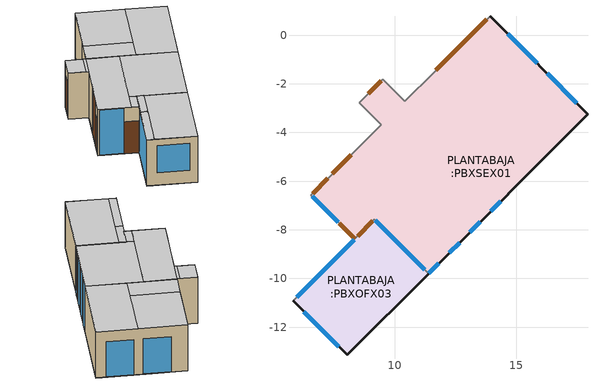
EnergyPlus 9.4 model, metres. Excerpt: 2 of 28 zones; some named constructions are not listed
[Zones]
PLANTABAJA:PBXSEX01
 floor ground (01. Porcelanato/2cm-Hormigon/15cm): 17.95,-3.24 11.39,-9.8 9.17,-7.57 15.72,-1.02 z0; 11.26,-5.48 8.36,-8.38 6.56,-6.57 9.46,-3.68 z0; 10.42,-2.71 9.46,-3.68 8.55,-2.77 9.52,-1.81 z0; 15.72,-1.02 11.26,-5.48 9.46,-3.68 13.92,0.78 z0
 wall outside (01.WA.ENL1.5-BLO15-EMP1.5): 11.39,-9.8 17.95,-3.24 13.92,0.78 z0:3.45
 wall to PLANTABAJA:PBXESX01 (01.WA.ENL1.5-BLO15-EMP1.5): 8.28,-4.85 7.36,-5.77 z0:3.45
 wall to PLANTABAJA:PBXBOX01 (01. Gypsum/1.5cm-Bloque/15cm-Gysum/1.5cm_Rev): 9.52,-1.81 8.55,-2.77 z0:3.45
 wall to PLANTABAJA:PBXBAX01 (Gypsum/1.5cm-Bloque/15cm-Porcelanto 1.5 cm): 10.42,-2.71 9.52,-1.81 z0:3.45
 wall to PLANTABAJA:PBXBAX01 (01. Gypsum/1.5cm-Bloque/15cm-Gysum/1.5cm): 11.62,-1.52 10.42,-2.71 z0:3.45
 wall to PLANTABAJA:PBXREX01 (01. Gypsum/1.5cm-Bloque/15cm-Gysum/1.5cm): 13.92,0.78 11.62,-1.52 z0:3.45
 wall to PLANTABAJA:ASCENSOR (01.WA.ENL1.5-BLO15-EMP1.5): 8.55,-2.77 9.46,-3.68 8.28,-4.85 z0:3.45
 wall to PLANTABAJA:PBXOFX01 (Vidrio 8mm): 7.36,-5.77 6.56,-6.57 z0:3.45
 wall to PLANTABAJA:PBXOFX02 (Vidrio 8mm): 6.56,-6.57 8.36,-8.38 z0:3.45
 wall to PLANTABAJA:PBXOFX03 (Vidrio 8mm): 8.36,-8.38 9.17,-7.57 11.39,-9.8 z0:3.45
 window inside (02.Vidrio Claro Templado 8 mm - 1001): 6.62,-6.63 7.68,-7.7 / 9.2,-7.61 11.23,-9.64 z0.04:3.41
 window (01.Vidrio Claro 6mm - 1002): 13.94,-7.25 14.36,-6.83 / 13.09,-8.1 13.51,-7.68 / 12.24,-8.94 12.67,-8.52 / 11.4,-9.79 11.82,-9.37 z0:3.45; 15.86,-1.16 14.65,0.06 / 17.49,-2.79 16.28,-1.58 z0.04:2.66
 door inside (IRTSurface): 8.22,-4.92 7.43,-5.71 / 13.79,0.65 11.68,-1.45 z0:3.45
 door inside (01.Madera/MDF/2cm_Rev): 9.45,-1.87 8.92,-2.4 z0:2.4
 door inside (01.Madera/MDF/2cm): 7.26,-5.88 6.63,-6.51 / 7.72,-7.73 8.35,-8.36 / 8.47,-8.27 9.11,-7.63 z0:2.4
 ceiling to PRIMERAPLANTAALTA:1PAXES (Project semi-exposed ceiling): 9.31,-3.53 10.27,-2.56 9.52,-1.81 8.55,-2.77 z3.45
 ceiling to PRIMERAPLANTAALTA:1PAXPAS (02.Porcelanato/2cm-Aire/15cm-Gypsum/1.5cm_Reversed): 11.88,-4.17 11.9,-4.15 10.44,-2.7 10.42,-2.71 z3.45; 12.61,-4.87 13.57,-3.91 11.4,-1.74 10.44,-2.7 z3.45; 9.46,-3.68 10.42,-2.71 10.27,-2.56 9.31,-3.53 z3.45; 8.36,-8.38 9.17,-7.57 8.82,-7.23 8.02,-8.03 z3.45; 8.02,-8.03 11.88,-4.17 10.42,-2.71 6.56,-6.57 z3.45
 ceiling to PRIMERAPLANTAALTA:1PAXOFX02 (02.Porcelanato/2cm-Aire/15cm-Gypsum/1.5cm_Reversed): 13.57,-3.91 16.09,-1.39 13.92,0.78 11.4,-1.74 z3.45
 ceiling to PRIMERAPLANTAALTA:ATRIO1PA (02.Porcelanato/2cm-Aire/15cm-Gypsum/1.5cm_Reversed): 11.39,-9.8 14.47,-6.72 11.9,-4.15 8.82,-7.23 z3.45
 ceiling to PRIMERAPLANTAALTA:1PAXOFX03 (02.Porcelanato/2cm-Aire/15cm-Gypsum/1.5cm_Reversed): 14.47,-6.72 17.95,-3.24 16.09,-1.39 12.61,-4.87 z3.45
PLANTABAJA:PBXOFX03
 floor ground (01. Porcelanato/2cm-Hormigon/15cm): 11.39,-9.8 8.05,-13.14 5.82,-10.92 9.17,-7.57 z0
 wall outside (01.WA.ENL1.5-BLO15-EMP1.5): 5.82,-10.92 8.05,-13.14 11.39,-9.8 z0:3.45
 wall to PLANTABAJA:PBXOFX02 (Vidrio 8mm): 8.36,-8.38 5.82,-10.92 z0:3.45
 window inside (02.Vidrio Claro Templado 8 mm - 1001): 8.33,-8.41 5.98,-10.76 z0.04:3.41
 window (01.Vidrio Claro 6mm - 1002): 6.27,-11.37 7.7,-12.8 z0.94:2.96
 ceiling to PRIMERAPLANTAALTA:1PAXPAS (02.Porcelanato/2cm-Aire/15cm-Gypsum/1.5cm_Reversed): 8.27,-9.11 9.49,-7.89 9.17,-7.57 7.95,-8.79 z3.45
 ceiling to PRIMERAPLANTAALTA:1PAXBAX01 (02.Porcelanato/2cm-Aire/15cm-Gypsum/1.5cm_Reversed): 6.14,-11.24 8.27,-9.11 7.95,-8.79 5.82,-10.92 z3.45
 ceiling to PRIMERAPLANTAALTA:1PAXOFX01 (02.Porcelanato/2cm-Aire/15cm-Gypsum/1.5cm_Reversed): 8.05,-13.14 11.39,-9.8 9.49,-7.89 6.14,-11.24 z3.45
[Schedule:Compact]
20001: Any Number, Through: 12/31, For: Weekdays Weekends SummerDesignDays, Until: 24:00, 0, For: WinterDesignDays, Until: 24:00, 0, For: AllOtherDays, Until: 24:00, 0
20003: Any Number, Through: 12/31, For: Weekdays Weekends SummerDesignDays, Until: 24:00, 22, For: WinterDesignDays, Until: 24:00, 0, For: AllOtherDays, Until: 24:00, 22
[Schedule:Week:Daily]
8:00 - 18:00 Mon - Sat_Jan; 8:00 - 18:00 Mon - Sat_Feb; 8:00 - 18:00 Mon - Sat_Mar; 8:00 - 18:00 Mon - Sat_Apr; 8:00 - 18:00 Mon - Sat_May; 8:00 - 18:00 Mon - Sat_Jun; 8:00 - 18:00 Mon - Sat_Jul; 8:00 - 18:00 Mon - Sat_Aug; 8:00 - 18:00 Mon - Sat_Sep; 8:00 - 18:00 Mon - Sat_Oct; 8:00 - 18:00 Mon - Sat_Nov; 8:00 - 18:00 Mon - Sat_Dec: 11, 1, 1, 1, 1, 1, 1, 11, 1, 11, 1, 1
[Schedule:Year]
8:00 - 18:00 Mon - Sat: Any number, 8:00 - 18:00 Mon - Sat_Jan, 1, 1, 1, 31, 8:00 - 18:00 Mon - Sat_Feb, 2, 1, 2, 28, 8:00 - 18:00 Mon - Sat_Mar, 3, 1, 3, 31, 8:00 - 18:00 Mon - Sat_Apr, 4, 1, 4, 30, 8:00 - 18:00 Mon - Sat_May, 5, 1, 5, 31, 8:00 - 18:00 Mon - Sat_Jun, 6, 1, 6, 30, 8:00 - 18:00 Mon - Sat_Jul, 7, 1, 7, 31, 8:00 - 18:00 Mon - Sat_Aug, 8, 1, 8, 31, 8:00 - 18:00 Mon - Sat_Sep, 9, 1, 9, 30, 8:00 - 18:00 Mon - Sat_Oct, 10, 1, 10, 31, 8:00 - 18:00 Mon - Sat_Nov, 11, 1, 11, 30, 8:00 - 18:00 Mon - Sat_Dec, 12, 1, 12, 31
[AirflowNetwork:MultiZone:Surface:Crack] Reference crack conditions=Reference Crack Conditions
Name | Crack | Flow coeff (kg/s @ 1Pa) | Flow exponent
 | PLANTABAJA:PBXSEX01_Ceiling_1_0_0 | .0043815 | .7
 | PLANTABAJA:PBXSEX01_Ceiling_1_1_0 | .0001545 | .7
 | PLANTABAJA:PBXSEX01_Ceiling_1_1_1 | .0124795 | .7
 | PLANTABAJA:PBXSEX01_Ceiling_1_1_2 | .0008599 | .7
 | PLANTABAJA:PBXSEX01_Ceiling_1_1_3 | .0016699 | .7
 | PLANTABAJA:PBXSEX01_Ceiling_1_1_4 | .0337428 | .7
 | PLANTABAJA:PBXSEX01_Ceiling_1_2_0 | .0328336 | .7
 | PLANTABAJA:PBXSEX01_Ceiling_1_3_0 | .0474258 | .7
 | PLANTABAJA:PBXSEX01_Ceiling_1_4_0 | .038745 | .7
 | PLANTABAJA:PBXSEX01_Partition_7_0_0 | .0336753 | .75
 | PLANTABAJA:PBXSEX01_Partition_8_0_0 | .0297776 | .75
 | PLANTABAJA:PBXSEX01_Partition_9_0_0 | .0336753 | .75
 | PLANTABAJA:PBXSEX01_Partition_10_0_0 | .0023325 | .75
 | PLANTABAJA:PBXSEX01_Wall_11_0_0 | .0095051 | .7
 | PLANTABAJA:PBXSEX01_Wall_12_0_0 | .0042679 | .7
 | PLANTABAJA:PBXOFX03_Ceiling_1_0_0 | .000697 | .7
 | PLANTABAJA:PBXOFX03_Ceiling_1_1_0 | .001219 | .7
 | PLANTABAJA:PBXOFX03_Ceiling_1_2_0 | .011475 | .7
 | PLANTABAJA:PBXOFX03_Partition_4_0_0 | .0036122 | .75
 | PLANTABAJA:PBXOFX03_Wall_5_0_0 | .000677 | .7
 | PLANTABAJA:PBXOFX03_Wall_6_0_0 | .0016322 | .7
[AirflowNetwork:MultiZone:Zone] Ventilation Control Mode=Temperature; Vent Temperature Schedule=20003
Name | Venting Availability Schedule
PLANTABAJA:PBXSEX01 | 20001
PLANTABAJA:PBXOFX03 | 8:00 - 18:00 Mon - Sat
[AirflowNetwork:MultiZone:Surface]
PLANTABAJA:PBXSEX01_Partition_6_0_0_0_0_0_Hole_10007: Leakage Component=PLANTABAJA:PBXESX01_Partition_5_0_0_0_0_0_Hole; Crack Actual Value or Window Open Factor for Ventilation (dimensionless)=1; Ventilation control mode=Constant
PLANTABAJA:PBXSEX01_Partition_13_0_0_0_0_0_Hole_10026: Leakage Component=PLANTABAJA:PBXREX01_Partition_5_0_0_0_0_0_Hole; Crack Actual Value or Window Open Factor for Ventilation (dimensionless)=1; Ventilation control mode=Constant
PLANTABAJA:PBXSEX01_Ceiling_1_0_0: Leakage Component=PLANTABAJA:PBXSEX01_Ceiling_1_0_0; Crack Actual Value (dimensionless)=1
PLANTABAJA:PBXSEX01_Ceiling_1_1_0: Leakage Component=PLANTABAJA:PBXSEX01_Ceiling_1_1_0; Crack Actual Value (dimensionless)=1
PLANTABAJA:PBXSEX01_Ceiling_1_1_1: Leakage Component=PLANTABAJA:PBXSEX01_Ceiling_1_1_1; Crack Actual Value (dimensionless)=1
PLANTABAJA:PBXSEX01_Ceiling_1_1_2: Leakage Component=PLANTABAJA:PBXSEX01_Ceiling_1_1_2; Crack Actual Value (dimensionless)=1
PLANTABAJA:PBXSEX01_Ceiling_1_1_3: Leakage Component=PLANTABAJA:PBXSEX01_Ceiling_1_1_3; Crack Actual Value (dimensionless)=1
PLANTABAJA:PBXSEX01_Ceiling_1_1_4: Leakage Component=PLANTABAJA:PBXSEX01_Ceiling_1_1_4; Crack Actual Value (dimensionless)=1
PLANTABAJA:PBXSEX01_Ceiling_1_2_0: Leakage Component=PLANTABAJA:PBXSEX01_Ceiling_1_2_0; Crack Actual Value (dimensionless)=1
PLANTABAJA:PBXSEX01_Ceiling_1_3_0: Leakage Component=PLANTABAJA:PBXSEX01_Ceiling_1_3_0; Crack Actual Value (dimensionless)=1
PLANTABAJA:PBXSEX01_Ceiling_1_4_0: Leakage Component=PLANTABAJA:PBXSEX01_Ceiling_1_4_0; Crack Actual Value (dimensionless)=1
PLANTABAJA:PBXSEX01_Partition_7_0_0: Leakage Component=PLANTABAJA:PBXSEX01_Partition_7_0_0; Crack Actual Value (dimensionless)=1
PLANTABAJA:PBXSEX01_Partition_7_0_0_0_0_0_Door: Leakage Component=PLANTABAJA:PBXSEX01_Partition_7_0_0_0_0_0_Door; Crack Actual Value or Window Open Factor for Ventilation (dimensionless)=1; Ventilation control mode=Constant; Venting Availability Schedule=8:00 - 18:00 Mon - Sat
PLANTABAJA:PBXSEX01_Partition_8_0_0: Leakage Component=PLANTABAJA:PBXSEX01_Partition_8_0_0; Crack Actual Value (dimensionless)=1
PLANTABAJA:PBXSEX01_Partition_8_0_0_0_0_1_Win: Leakage Component=PLANTABAJA:PBXSEX01_Partition_8_0_0_0_0_1_Win; Crack Actual Value or Window Open Factor for Ventilation (dimensionless)=1; Ventilation control mode=Constant; Venting Availability Schedule=8:00 - 18:00 Mon - Sat
PLANTABAJA:PBXSEX01_Partition_8_0_0_1_0_0_Door: Leakage Component=PLANTABAJA:PBXSEX01_Partition_8_0_0_1_0_0_Door; Crack Actual Value or Window Open Factor for Ventilation (dimensionless)=1; Ventilation control mode=Constant; Venting Availability Schedule=8:00 - 18:00 Mon - Sat
PLANTABAJA:PBXSEX01_Partition_9_0_0: Leakage Component=PLANTABAJA:PBXSEX01_Partition_9_0_0; Crack Actual Value (dimensionless)=1
PLANTABAJA:PBXSEX01_Partition_9_0_0_0_0_0_Door: Leakage Component=PLANTABAJA:PBXSEX01_Partition_9_0_0_0_0_0_Door; Crack Actual Value or Window Open Factor for Ventilation (dimensionless)=1; Ventilation control mode=Constant; Venting Availability Schedule=8:00 - 18:00 Mon - Sat
PLANTABAJA:PBXSEX01_Partition_10_0_0: Leakage Component=PLANTABAJA:PBXSEX01_Partition_10_0_0; Crack Actual Value (dimensionless)=1
PLANTABAJA:PBXSEX01_Partition_10_0_0_0_0_0_Win: Leakage Component=PLANTABAJA:PBXSEX01_Partition_10_0_0_0_0_0_Win; Crack Actual Value or Window Open Factor for Ventilation (dimensionless)=1; Ventilation control mode=Constant; Venting Availability Schedule=8:00 - 18:00 Mon - Sat
PLANTABAJA:PBXSEX01_Wall_11_0_0: Leakage Component=PLANTABAJA:PBXSEX01_Wall_11_0_0; Crack Actual Value (dimensionless)=1
PLANTABAJA:PBXSEX01_Wall_11_0_0_0_0_3_Win: Leakage Component=PLANTABAJA:PBXSEX01_Wall_11_0_0_0_0_3_Win; Crack Actual Value or Window Open Factor for Ventilation (dimensionless)=1; Ventilation control mode=NoVent
PLANTABAJA:PBXSEX01_Wall_11_0_0_1_0_2_Win: Leakage Component=PLANTABAJA:PBXSEX01_Wall_11_0_0_1_0_2_Win; Crack Actual Value or Window Open Factor for Ventilation (dimensionless)=1; Ventilation control mode=NoVent
PLANTABAJA:PBXSEX01_Wall_11_0_0_2_0_1_Win: Leakage Component=PLANTABAJA:PBXSEX01_Wall_11_0_0_2_0_1_Win; Crack Actual Value or Window Open Factor for Ventilation (dimensionless)=1; Ventilation control mode=NoVent
PLANTABAJA:PBXSEX01_Wall_11_0_0_3_0_0_Win: Leakage Component=PLANTABAJA:PBXSEX01_Wall_11_0_0_3_0_0_Win; Crack Actual Value or Window Open Factor for Ventilation (dimensionless)=1; Ventilation control mode=NoVent
PLANTABAJA:PBXSEX01_Wall_12_0_0: Leakage Component=PLANTABAJA:PBXSEX01_Wall_12_0_0; Crack Actual Value (dimensionless)=1
PLANTABAJA:PBXSEX01_Wall_12_0_0_0_0_1_Win: Leakage Component=PLANTABAJA:PBXSEX01_Wall_12_0_0_0_0_1_Win; Crack Actual Value or Window Open Factor for Ventilation (dimensionless)=1; Ventilation control mode=NoVent
PLANTABAJA:PBXSEX01_Wall_12_0_0_1_0_0_Win: Leakage Component=PLANTABAJA:PBXSEX01_Wall_12_0_0_1_0_0_Win; Crack Actual Value or Window Open Factor for Ventilation (dimensionless)=1; Ventilation control mode=NoVent
PLANTABAJA:PBXOFX03_Ceiling_1_0_0: Leakage Component=PLANTABAJA:PBXOFX03_Ceiling_1_0_0; Crack Actual Value (dimensionless)=1
PLANTABAJA:PBXOFX03_Ceiling_1_1_0: Leakage Component=PLANTABAJA:PBXOFX03_Ceiling_1_1_0; Crack Actual Value (dimensionless)=1
PLANTABAJA:PBXOFX03_Ceiling_1_2_0: Leakage Component=PLANTABAJA:PBXOFX03_Ceiling_1_2_0; Crack Actual Value (dimensionless)=1
PLANTABAJA:PBXOFX03_Partition_4_0_0: Leakage Component=PLANTABAJA:PBXOFX03_Partition_4_0_0; Crack Actual Value (dimensionless)=1
PLANTABAJA:PBXOFX03_Partition_4_0_0_0_0_0_Win: Leakage Component=PLANTABAJA:PBXOFX03_Partition_4_0_0_0_0_0_Win; Crack Actual Value or Window Open Factor for Ventilation (dimensionless)=1; Ventilation control mode=Constant; Venting Availability Schedule=8:00 - 18:00 Mon - Sat
PLANTABAJA:PBXOFX03_Wall_5_0_0: Leakage Component=PLANTABAJA:PBXOFX03_Wall_5_0_0; Crack Actual Value (dimensionless)=1
PLANTABAJA:PBXOFX03_Wall_5_0_0_0_0_0_Win: Leakage Component=PLANTABAJA:PBXOFX03_Wall_5_0_0_0_0_0_Win; Crack Actual Value or Window Open Factor for Ventilation (dimensionless)=1; Ventilation control mode=Temperature; Venting Availability Schedule=8:00 - 18:00 Mon - Sat; Ventilation temp schedule=20003
PLANTABAJA:PBXOFX03_Wall_6_0_0: Leakage Component=PLANTABAJA:PBXOFX03_Wall_6_0_0; Crack Actual Value (dimensionless)=1
[AirflowNetwork:MultiZone:ExternalNode]
Name | External Node Height | Wind Pressure Coefficient Values Object
PLANTABAJA:PBXSEX01_Wall_11_0_0 | 2.3 | PLANTABAJA:PBXSEX01_Wall_11_0_0
PLANTABAJA:PBXSEX01_Wall_11_0_0_0_0_3_Win | 2.3 | PLANTABAJA:PBXSEX01_Wall_11_0_0_0_0_3_Win
PLANTABAJA:PBXSEX01_Wall_11_0_0_1_0_2_Win | 2.3 | PLANTABAJA:PBXSEX01_Wall_11_0_0_1_0_2_Win
PLANTABAJA:PBXSEX01_Wall_11_0_0_2_0_1_Win | 2.3 | PLANTABAJA:PBXSEX01_Wall_11_0_0_2_0_1_Win
PLANTABAJA:PBXSEX01_Wall_11_0_0_3_0_0_Win | 2.3 | PLANTABAJA:PBXSEX01_Wall_11_0_0_3_0_0_Win
PLANTABAJA:PBXSEX01_Wall_12_0_0 | 2.3 | PLANTABAJA:PBXSEX01_Wall_12_0_0
PLANTABAJA:PBXSEX01_Wall_12_0_0_0_0_1_Win | 1.8 | PLANTABAJA:PBXSEX01_Wall_12_0_0_0_0_1_Win
PLANTABAJA:PBXSEX01_Wall_12_0_0_1_0_0_Win | 1.8 | PLANTABAJA:PBXSEX01_Wall_12_0_0_1_0_0_Win
PLANTABAJA:PBXOFX03_Wall_5_0_0 | 2.3 | PLANTABAJA:PBXOFX03_Wall_5_0_0
PLANTABAJA:PBXOFX03_Wall_5_0_0_0_0_0_Win | 2.6 | PLANTABAJA:PBXOFX03_Wall_5_0_0_0_0_0_Win
PLANTABAJA:PBXOFX03_Wall_6_0_0 | 2.3 | PLANTABAJA:PBXOFX03_Wall_6_0_0
[AirflowNetwork:MultiZone:WindPressureCoefficientValues] CP Array=Cp Data
Name | Wind direction #1 (deg) | Wind direction #2 (deg) | Wind direction #3 (deg) | Wind direction #4 (deg) | Wind direction #5 (deg) | Wind direction #6 (deg) | Wind direction #7 (deg) | Wind direction #8 (deg)
PLANTABAJA:PBXSEX01_Wall_11_0_0; PLANTABAJA:PBXSEX01_Wall_11_0_0_0_0_3_Win; PLANTABAJA:PBXSEX01_Wall_11_0_0_1_0_2_Win; PLANTABAJA:PBXSEX01_Wall_11_0_0_2_0_1_Win; PLANTABAJA:PBXSEX01_Wall_11_0_0_3_0_0_Win; PLANTABAJA:PBXOFX03_Wall_6_0_0 | -.35 | -.3 | .1 | .4 | .1 | -.3 | -.35 | -.2
PLANTABAJA:PBXSEX01_Wall_12_0_0; PLANTABAJA:PBXSEX01_Wall_12_0_0_0_0_1_Win; PLANTABAJA:PBXSEX01_Wall_12_0_0_1_0_0_Win | .1 | .4 | .1 | -.3 | -.35 | -.2 | -.35 | -.3
PLANTABAJA:PBXOFX03_Wall_5_0_0; PLANTABAJA:PBXOFX03_Wall_5_0_0_0_0_0_Win | -.35 | -.2 | -.35 | -.3 | .1 | .4 | .1 | -.3
[AirflowNetwork:MultiZone:Component:DetailedOpening] Type of large vertical opening (LVO)=NonPivoted; Extra crack length for LVO type 1 with multiple openable parts (m)=0; Number of Opening Factor Values=2; Opening factor #1 (dimensionless)=0; Width factor for opening factor #1 (dimensionless)=0; Opening factor #2 (dimensionless)=1; Opening factor #3 (dimensionless)=0; Discharge coefficient for Opening factor #3 (dimensionless)=0; Width factor for Opening factor #3 (dimensionless)=0; Height factor for Opening factor #3 (dimensionless)=0; Start height factor for Opening factor #3 (dimensionless)=0; Opening factor #4 (dimensionless)=0; Discharge coefficient for Opening factor #4 (dimensionless)=0; Width factor for Opening factor #4 (dimensionless)=0; Height factor for Opening factor #4 (dimensionless)=0; Start height factor for Opening factor #4 (dimensionless)=0
Name | Air Mass Flow Coefficient When Window or Door Is Closed (kg/s @ 1Pa per m crack) | Air Mass Flow Exponent When Window or Door Is Closed (dimensionless) | Discharge coefficient for opening factor #1 (dimensionless) | Height factor for opening factor #1 (dimensionless) | Start height factor for opening factor #1 (dimensionless) | Discharge coefficient for Opening factor #2 (dimensionless) | Width factor for Opening factor #2 (dimensionless) | Height factor for Opening factor #2 (dimensionless) | Start height factor for Opening factor #2 (dimensionless)
PLANTABAJA:PBXSEX01_Partition_7_0_0_0_0_0_Door; PLANTABAJA:PBXSEX01_Partition_8_0_0_1_0_0_Door; PLANTABAJA:PBXSEX01_Partition_9_0_0_0_0_0_Door | .02 | .6 | .65 | 1 | 0 | .65 | .025 | 1 | 0
PLANTABAJA:PBXSEX01_Partition_8_0_0_0_0_1_Win | .003 | .6 | 0.65 | 1 | 0 | 0.65 | 1e-08 | 1 | 0
PLANTABAJA:PBXSEX01_Partition_10_0_0_0_0_0_Win | .0006 | .7 | 0.65 | 1 | 0 | 0.65 | 1e-08 | 1 | 0
PLANTABAJA:PBXSEX01_Wall_11_0_0_0_0_3_Win; PLANTABAJA:PBXSEX01_Wall_11_0_0_1_0_2_Win; PLANTABAJA:PBXSEX01_Wall_11_0_0_2_0_1_Win; PLANTABAJA:PBXSEX01_Wall_11_0_0_3_0_0_Win; PLANTABAJA:PBXSEX01_Wall_12_0_0_0_0_1_Win; PLANTABAJA:PBXSEX01_Wall_12_0_0_1_0_0_Win | .003 | .6 | .65 | 0 | 0 | .65 | 1e-08 | 1 | 0
PLANTABAJA:PBXOFX03_Partition_4_0_0_0_0_0_Win | .0014 | .65 | 0.65 | 1 | 0 | 0.65 | 1e-08 | 1 | 0
PLANTABAJA:PBXOFX03_Wall_5_0_0_0_0_0_Win | .00014 | .65 | 0.65 | .05 | .95 | 0.65 | 1 | .05 | .95
